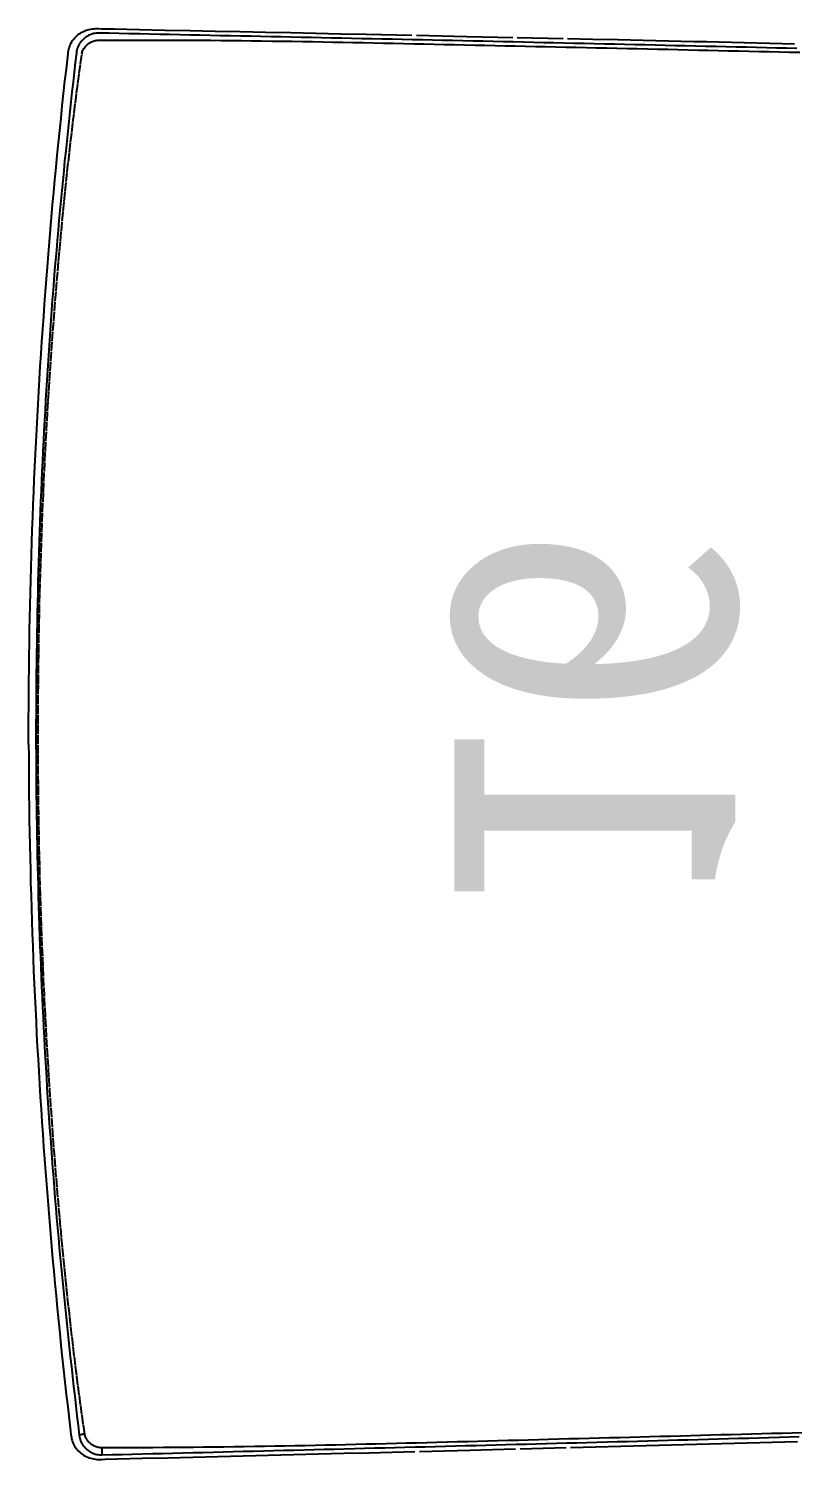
# Model space of a CAD drawing. Header units: millimetres. Extents: x 10479 to 135323, y 879012 to 965592.
# Drawn here: x 43283.6 to 43547.7, y 930307 to 930802.1 of the extents above; entities that cross this region are included whole.
import ezdxf

# ---------------------------------------------------------------- set-up
doc = ezdxf.new("R2010")
doc.units = ezdxf.units.MM
doc.linetypes.add('HIDDEN2', pattern=[4.7625, 3.175, -1.5875])
doc.layers.add('수입브랜드', color=90, linetype='Continuous')

# ---------------------------------------------------------------- blocks, each defined once
blk = doc.blocks.new('의자_회의용의자_스틸케이스_490410C')
at = {"layer": '수입브랜드', "linetype": 'HIDDEN2', "ltscale": 5}
blk.add_line((592.48, 147.55, 0), (592.51, 147.32, 0), dxfattribs=at)
for points in [[(346.44, 123.23), (342.07, 123.25), (337.7, 123.27), (333.34, 123.3), (328.97, 123.35), (324.6, 123.4), (320.23, 123.46), (315.86, 123.54), (311.49, 123.62), (307.13, 123.71), (302.76, 123.82), (298.4, 123.93), (294.03, 124.05), (289.67, 124.18), (285.31, 124.32), (280.95, 124.47), (276.59, 124.63), (272.24, 124.8), (267.89, 124.97), (263.53, 125.16), (259.18, 125.36), (254.83, 125.56), (250.49, 125.78), (246.14, 126), (241.8, 126.23), (237.46, 126.47), (233.12, 126.72), (228.78, 126.98), (224.45, 127.25), (220.12, 127.53), (215.79, 127.81), (211.47, 128.11), (207.15, 128.41), (202.83, 128.72), (198.51, 129.04), (194.2, 129.37), (189.89, 129.71), (185.58, 130.05), (181.27, 130.41), (176.97, 130.77), (172.68, 131.14), (168.38, 131.52), (164.09, 131.91), (159.8, 132.31), (155.52, 132.71), (151.24, 133.12), (146.96, 133.55), (142.69, 133.98), (138.42, 134.42), (134.16, 134.87), (129.9, 135.32), (125.65, 135.79), (121.4, 136.26), (117.15, 136.74), (112.91, 137.24), (108.68, 137.74), (107.62, 137.86), (107.09, 137.93), (106.56, 138), (106.03, 138.1), (105.51, 138.24), (105, 138.42), (104.5, 138.63), (104.02, 138.87), (103.55, 139.14), (103.09, 139.44), (102.65, 139.76), (102.23, 140.12), (101.83, 140.49), (101.46, 140.89), (101.11, 141.31), (100.78, 141.75), (100.48, 142.2), (100.2, 142.68), (99.95, 143.17), (99.72, 143.67), (99.53, 144.18), (99.36, 144.7), (99.22, 145.23), (99.11, 145.77), (99.03, 146.32), (98.98, 146.86), (98.96, 147.41), (98.97, 148.49), (99.01, 149.58), (99.12, 153.93), (99.33, 162.62), (99.54, 171.31), (99.76, 180.01), (99.97, 188.71), (100.19, 197.41), (100.4, 206.11), (100.62, 214.81), (100.84, 223.51), (101.06, 232.22), (101.28, 240.93), (101.73, 258.34), (101.95, 267.05), (102.18, 275.76), (102.62, 293.19), (103.07, 310.61), (103.3, 319.33), (103.52, 328.05), (103.75, 336.77), (103.99, 345.49), (104.22, 354.21), (104.34, 358.57), (104.46, 362.93), (104.58, 367.29), (104.7, 371.66), (104.83, 376.02), (104.95, 380.38), (105.07, 384.75), (105.2, 389.11)], [(100.51, 148.56), (100.6, 152.06), (100.69, 155.55), (100.78, 159.04), (100.87, 162.54), (100.96, 166.03), (101.05, 169.53), (101.14, 173.02), (101.22, 176.51), (101.31, 180), (101.4, 183.5), (101.49, 186.99), (101.58, 190.48), (101.67, 193.98), (101.76, 197.47), (101.84, 200.96), (101.93, 204.45), (102.02, 207.94), (102.11, 211.44), (102.2, 214.93), (102.29, 218.42), (102.38, 221.91), (102.46, 225.41), (102.55, 228.9), (102.64, 232.39), (102.73, 235.88), (102.82, 239.38), (102.91, 242.87), (103, 246.36), (103.09, 249.86), (103.18, 253.35), (103.27, 256.84), (103.36, 260.34), (103.45, 263.83), (103.54, 267.33), (103.63, 270.82), (103.72, 274.31), (103.81, 277.81), (103.9, 281.3), (104, 284.8), (104.09, 288.29), (104.18, 291.79), (104.27, 295.28), (104.37, 298.78), (104.46, 302.27), (104.55, 305.77), (104.64, 309.27), (104.74, 312.76), (104.83, 316.26), (104.93, 319.76), (105.02, 323.25), (105.11, 326.75), (105.21, 330.25), (105.3, 333.74), (105.4, 337.24), (105.49, 340.74), (105.59, 344.23), (105.68, 347.73), (105.78, 351.23), (105.88, 354.73), (105.97, 358.23), (106.07, 361.72), (106.17, 365.22), (106.26, 368.72), (106.36, 372.22), (106.46, 375.72), (106.55, 379.22), (106.65, 382.72), (106.75, 386.22), (106.85, 389.71)], [(346.44, 123.23), (350.81, 123.23), (355.18, 123.23), (359.55, 123.25), (363.92, 123.28), (368.29, 123.31), (372.66, 123.36), (377.03, 123.41), (381.4, 123.48), (385.76, 123.55), (390.13, 123.64), (394.49, 123.73), (398.86, 123.83), (403.22, 123.95), (407.58, 124.07), (411.94, 124.2), (416.3, 124.34), (420.65, 124.49), (425.01, 124.65), (429.36, 124.82), (433.71, 125), (438.06, 125.18), (442.41, 125.38), (446.76, 125.59), (451.1, 125.8), (455.44, 126.02), (459.78, 126.26), (464.12, 126.5), (468.45, 126.75), (472.78, 127.01), (477.11, 127.27), (481.44, 127.55), (485.76, 127.84), (490.08, 128.13), (494.4, 128.43), (498.71, 128.74), (503.03, 129.06), (507.33, 129.39), (511.64, 129.73), (515.94, 130.07), (520.24, 130.42), (524.54, 130.79), (528.83, 131.16), (533.12, 131.54), (537.41, 131.92), (541.69, 132.32), (545.97, 132.72), (550.24, 133.14), (554.51, 133.56), (558.77, 133.99), (563.03, 134.43), (567.29, 134.88), (571.54, 135.33), (575.79, 135.8), (580.03, 136.27), (584.26, 136.76), (585.32, 136.88), (585.85, 136.94), (586.38, 137.01), (586.91, 137.11), (587.43, 137.25), (587.94, 137.42), (588.44, 137.63), (588.93, 137.87), (589.4, 138.13), (589.86, 138.43), (590.3, 138.76), (590.72, 139.11), (591.12, 139.48), (591.5, 139.88), (591.85, 140.29), (592.18, 140.73), (592.49, 141.19), (592.77, 141.66), (593.02, 142.15), (593.25, 142.65), (593.44, 143.16), (593.61, 143.68), (593.75, 144.21), (593.87, 144.75), (593.95, 145.3), (594, 145.84), (594.02, 146.38), (594.02, 147.47), (593.99, 148.56), (593.89, 152.9), (593.72, 161.6), (593.54, 170.29), (593.36, 178.99), (593.18, 187.69), (593, 196.39), (592.82, 205.09), (592.64, 213.8), (592.46, 222.5), (592.27, 231.21), (592.09, 239.91), (591.71, 257.33), (591.52, 266.04), (591.34, 274.75), (590.96, 292.18), (590.59, 309.61), (590.4, 318.33), (590.21, 327.04), (590.01, 335.76), (589.82, 344.49), (589.62, 353.21), (589.52, 357.57), (589.41, 361.93), (589.31, 366.29), (589.21, 370.66), (589.1, 375.02), (589, 379.38), (588.89, 383.75), (588.78, 388.11)], [(587.13, 388.82), (587.22, 385.32), (587.3, 381.82), (587.38, 378.32), (587.47, 374.82), (587.55, 371.32), (587.63, 367.82), (587.71, 364.32), (587.8, 360.82), (587.88, 357.32), (587.96, 353.82), (588.04, 350.32), (588.12, 346.82), (588.21, 343.32), (588.29, 339.82), (588.37, 336.32), (588.45, 332.82), (588.53, 329.32), (588.61, 325.81), (588.69, 322.31), (588.77, 318.81), (588.85, 315.31), (588.93, 311.81), (589.01, 308.32), (589.09, 304.82), (589.16, 301.32), (589.24, 297.82), (589.32, 294.32), (589.4, 290.83), (589.48, 287.33), (589.55, 283.83), (589.63, 280.34), (589.71, 276.84), (589.78, 273.35), (589.86, 269.85), (589.94, 266.36), (590.01, 262.86), (590.09, 259.37), (590.17, 255.87), (590.24, 252.38), (590.32, 248.88), (590.39, 245.39), (590.47, 241.89), (590.54, 238.4), (590.62, 234.9), (590.69, 231.41), (590.77, 227.92), (590.84, 224.42), (590.92, 220.93), (590.99, 217.43), (591.06, 213.94), (591.14, 210.45), (591.21, 206.95), (591.29, 203.46), (591.36, 199.97), (591.43, 196.47), (591.51, 192.98), (591.58, 189.49), (591.66, 185.99), (591.73, 182.5), (591.8, 179), (591.88, 175.51), (591.95, 172.01), (592.03, 168.52), (592.1, 165.03), (592.18, 161.53), (592.25, 158.03), (592.33, 154.54), (592.4, 151.04), (592.48, 147.55)], [(108.16, 390.77), (108.07, 387.26), (107.97, 383.75), (107.88, 380.24), (107.78, 376.72), (107.69, 373.21), (107.59, 369.7), (107.5, 366.18), (107.41, 362.67), (107.31, 359.16), (107.22, 355.65), (107.13, 352.14), (107.03, 348.63), (106.94, 345.12), (106.85, 341.6), (106.76, 338.09), (106.66, 334.58), (106.57, 331.07), (106.48, 327.56), (106.38, 324.05), (106.29, 320.54), (106.2, 317.03), (106.11, 313.53), (106.02, 310.02), (105.92, 306.51), (105.83, 303), (105.74, 299.49), (105.65, 295.98), (105.55, 292.47), (105.46, 288.97), (105.37, 285.46), (105.28, 281.95), (105.18, 278.44), (105.09, 274.93), (105, 271.43), (104.91, 267.92), (104.82, 264.41), (104.72, 260.91), (104.63, 257.4), (104.54, 253.89), (104.45, 250.39), (104.36, 246.88), (104.27, 243.37), (104.19, 239.87), (104.1, 236.36), (104.02, 232.85), (103.94, 229.35), (103.86, 225.84), (103.78, 222.33), (103.71, 218.83), (103.64, 215.32), (103.57, 211.81), (103.51, 208.31), (103.44, 204.8), (103.38, 201.29), (103.33, 197.79), (103.28, 194.28), (103.23, 190.77), (103.19, 187.26), (103.15, 183.75), (103.12, 180.24), (103.09, 176.74), (103.06, 173.22), (103.03, 169.71), (103.01, 166.2), (103, 162.69), (102.98, 159.18), (102.97, 155.66), (102.96, 152.15), (102.96, 148.64)], [(590.03, 147.63), (590.04, 151.15), (590.05, 154.66), (590.06, 158.18), (590.06, 161.69), (590.06, 165.2), (590.06, 168.72), (590.05, 172.23), (590.03, 175.74), (590.01, 179.25), (589.99, 182.76), (589.97, 186.27), (589.94, 189.78), (589.9, 193.29), (589.86, 196.8), (589.82, 200.3), (589.78, 203.81), (589.73, 207.32), (589.68, 210.83), (589.63, 214.34), (589.57, 217.84), (589.51, 221.35), (589.45, 224.86), (589.38, 228.37), (589.32, 231.88), (589.25, 235.38), (589.18, 238.89), (589.11, 242.4), (589.03, 245.91), (588.96, 249.41), (588.88, 252.92), (588.81, 256.43), (588.73, 259.94), (588.65, 263.45), (588.57, 266.95), (588.5, 270.46), (588.42, 273.97), (588.34, 277.48), (588.26, 280.99), (588.18, 284.5), (588.1, 288.01), (588.02, 291.52), (587.95, 295.03), (587.87, 298.54), (587.79, 302.05), (587.71, 305.56), (587.64, 309.07), (587.56, 312.58), (587.48, 316.09), (587.4, 319.61), (587.33, 323.12), (587.25, 326.63), (587.17, 330.15), (587.09, 333.66), (587.01, 337.17), (586.93, 340.69), (586.86, 344.2), (586.78, 347.72), (586.7, 351.23), (586.62, 354.74), (586.54, 358.26), (586.46, 361.77), (586.38, 365.28), (586.31, 368.79), (586.23, 372.31), (586.15, 375.82), (586.07, 379.33), (585.99, 382.85), (585.9, 386.36), (585.82, 389.87)], [(107.27, 140.75), (106.79, 140.81), (106.32, 140.91), (105.86, 141.04), (105.41, 141.2), (104.97, 141.38), (104.54, 141.6), (104.14, 141.84), (103.74, 142.11), (103.37, 142.4), (103.01, 142.72), (102.68, 143.05), (102.36, 143.4), (102.07, 143.77), (101.8, 144.16), (101.55, 144.56), (101.33, 144.97), (101.13, 145.4), (100.96, 145.83), (100.82, 146.28), (100.7, 146.73), (100.61, 147.18), (100.55, 147.64), (100.51, 148.1), (100.51, 148.56)], [(102.96, 148.64), (102.97, 148.29), (103, 147.95), (103.05, 147.61), (103.11, 147.27), (103.2, 146.93), (103.31, 146.6), (103.43, 146.27), (103.57, 145.95), (103.73, 145.63), (103.91, 145.33), (104.1, 145.03), (104.31, 144.75), (104.53, 144.48), (104.77, 144.22), (105.02, 143.98), (105.28, 143.75), (105.56, 143.54), (105.84, 143.34), (106.14, 143.17), (106.44, 143.01), (106.76, 142.88), (107.08, 142.77), (107.41, 142.68), (107.74, 142.62)], [(585.23, 141.64), (585.56, 141.7), (585.88, 141.78), (586.2, 141.89), (586.52, 142.02), (586.83, 142.18), (587.12, 142.35), (587.41, 142.54), (587.69, 142.75), (587.95, 142.98), (588.2, 143.22), (588.44, 143.48), (588.67, 143.75), (588.87, 144.03), (589.07, 144.33), (589.24, 144.63), (589.4, 144.94), (589.55, 145.26), (589.67, 145.59), (589.78, 145.92), (589.87, 146.26), (589.94, 146.6), (589.99, 146.94), (590.02, 147.29), (590.03, 147.63)], [(592.48, 147.55), (592.47, 147.08), (592.44, 146.62), (592.37, 146.16), (592.28, 145.71), (592.16, 145.26), (592.01, 144.81), (591.84, 144.38), (591.64, 143.96), (591.42, 143.55), (591.17, 143.15), (590.9, 142.76), (590.61, 142.4), (590.29, 142.05), (589.95, 141.71), (589.6, 141.4), (589.22, 141.11), (588.83, 140.85), (588.41, 140.6), (587.99, 140.39), (587.55, 140.2), (587.09, 140.04), (586.63, 139.92), (586.16, 139.82), (585.69, 139.76)], [(585.69, 139.76), (582.3, 139.37), (578.91, 138.98), (575.51, 138.6), (572.12, 138.22), (568.71, 137.85), (565.31, 137.48), (561.9, 137.11), (558.49, 136.75), (555.08, 136.39), (551.66, 136.04), (548.24, 135.69), (544.81, 135.35), (541.39, 135.01), (537.96, 134.68), (534.53, 134.35), (531.09, 134.03), (527.65, 133.72), (524.21, 133.41), (520.76, 133.11), (517.31, 132.81), (513.86, 132.52), (510.41, 132.23), (506.95, 131.96), (503.49, 131.68), (500.03, 131.42), (496.57, 131.16), (493.1, 130.9), (489.63, 130.65), (486.16, 130.41), (482.69, 130.18), (479.21, 129.95), (475.74, 129.72), (472.26, 129.51), (468.78, 129.29), (465.3, 129.09), (461.81, 128.89), (458.33, 128.7), (454.84, 128.51), (451.35, 128.33), (447.86, 128.15), (444.37, 127.99), (440.88, 127.82), (437.39, 127.67), (433.89, 127.52), (430.4, 127.37), (426.9, 127.24), (423.4, 127.1), (419.91, 126.98), (416.41, 126.86), (412.91, 126.75), (409.41, 126.64), (405.91, 126.54), (402.41, 126.44), (398.91, 126.36), (395.41, 126.27), (391.91, 126.2), (388.4, 126.13), (384.9, 126.06), (381.4, 126.01), (377.9, 125.96), (374.4, 125.91), (370.9, 125.87), (367.4, 125.84), (363.9, 125.81), (360.4, 125.79), (356.9, 125.78), (353.4, 125.77), (349.9, 125.77), (346.4, 125.77), (342.9, 125.78), (339.4, 125.8), (335.91, 125.82), (332.41, 125.85), (328.91, 125.88), (325.41, 125.93), (321.92, 125.97), (318.42, 126.03), (314.92, 126.09), (311.42, 126.15), (307.93, 126.22), (304.43, 126.3), (300.93, 126.39), (297.43, 126.48), (293.94, 126.57), (290.44, 126.68), (286.94, 126.79), (283.45, 126.9), (279.95, 127.02), (276.45, 127.15), (272.96, 127.28), (269.46, 127.42), (265.97, 127.57), (262.48, 127.72), (258.99, 127.88), (255.49, 128.04), (252, 128.21), (248.51, 128.39), (245.03, 128.57), (241.54, 128.76), (238.05, 128.96), (234.57, 129.16), (231.09, 129.37), (227.61, 129.58), (224.13, 129.8), (220.65, 130.03), (217.17, 130.26), (213.7, 130.49), (210.23, 130.74), (206.76, 130.99), (203.29, 131.25), (199.82, 131.51), (196.36, 131.78), (192.89, 132.05), (189.43, 132.33), (185.98, 132.62), (182.52, 132.91), (179.07, 133.21), (175.62, 133.51), (172.17, 133.83), (168.73, 134.14), (165.29, 134.47), (161.85, 134.79), (158.42, 135.13), (154.99, 135.47), (151.56, 135.82), (148.13, 136.17), (144.71, 136.52), (141.29, 136.88), (137.87, 137.25), (134.46, 137.62), (131.05, 138), (127.64, 138.38), (124.24, 138.76), (120.84, 139.15), (117.44, 139.55), (114.05, 139.94), (110.65, 140.34), (107.27, 140.75)]]:
    blk.add_lwpolyline(points, dxfattribs=at)
at = {"layer": '수입브랜드', "linetype": 'HIDDEN2'}
blk.add_lwpolyline([(107.74, 142.62), (111.11, 142.14), (114.49, 141.67), (117.87, 141.2), (121.26, 140.75), (124.65, 140.3), (128.04, 139.86), (131.44, 139.43), (134.83, 139.02), (138.24, 138.6), (141.64, 138.2), (145.05, 137.81), (148.46, 137.42), (151.88, 137.05), (155.3, 136.68), (158.72, 136.32), (162.15, 135.96), (165.58, 135.62), (169.01, 135.28), (172.45, 134.95), (175.89, 134.62), (179.33, 134.3), (182.77, 133.99), (186.22, 133.68), (189.67, 133.38), (193.12, 133.08), (196.58, 132.79), (200.03, 132.51), (203.49, 132.24), (206.95, 131.97), (210.42, 131.7), (213.88, 131.45), (217.35, 131.2), (220.82, 130.95), (224.29, 130.72), (227.77, 130.49), (231.24, 130.26), (234.72, 130.05), (238.2, 129.84), (241.68, 129.63), (245.16, 129.43), (248.64, 129.24), (252.13, 129.06), (255.61, 128.88), (259.1, 128.71), (262.58, 128.54), (266.07, 128.38), (269.56, 128.23), (273.05, 128.09), (276.54, 127.95), (280.03, 127.81), (283.52, 127.69), (287.02, 127.57), (290.51, 127.45), (294, 127.35), (297.49, 127.25), (300.99, 127.15), (304.48, 127.06), (307.97, 126.98), (311.47, 126.91), (314.96, 126.84), (318.45, 126.78), (321.95, 126.72), (325.44, 126.67), (328.93, 126.63), (332.43, 126.59), (335.92, 126.57), (339.41, 126.54), (342.91, 126.52), (346.4, 126.51), (349.9, 126.51), (353.39, 126.51), (356.89, 126.52), (360.38, 126.54), (363.88, 126.56), (367.37, 126.59), (370.87, 126.62), (374.37, 126.66), (377.86, 126.71), (381.36, 126.76), (384.86, 126.82), (388.36, 126.89), (391.85, 126.96), (395.35, 127.04), (398.85, 127.13), (402.34, 127.22), (405.84, 127.32), (409.33, 127.43), (412.83, 127.54), (416.32, 127.66), (419.82, 127.78), (423.31, 127.91), (426.8, 128.05), (430.29, 128.2), (433.78, 128.35), (437.27, 128.5), (440.76, 128.67), (444.25, 128.84), (447.73, 129.02), (451.22, 129.2), (454.7, 129.39), (458.18, 129.59), (461.66, 129.79), (465.14, 130), (468.61, 130.21), (472.09, 130.44), (475.56, 130.67), (479.03, 130.9), (482.5, 131.14), (485.97, 131.39), (489.43, 131.65), (492.89, 131.91), (496.35, 132.18), (499.81, 132.45), (503.26, 132.73), (506.72, 133.02), (510.17, 133.31), (513.61, 133.61), (517.06, 133.92), (520.5, 134.23), (523.93, 134.55), (527.37, 134.87), (530.8, 135.21), (534.23, 135.55), (537.65, 135.89), (541.07, 136.25), (544.49, 136.61), (547.9, 136.98), (551.31, 137.36), (554.72, 137.75), (558.12, 138.14), (561.52, 138.55), (564.92, 138.96), (568.31, 139.38), (571.7, 139.82), (575.09, 140.26), (578.47, 140.71), (581.85, 141.17), (585.23, 141.64)], dxfattribs=at)
at = {"layer": '수입브랜드', "linetype": 'HIDDEN2', "ltscale": 5, "extrusion": (0, 0, -1)}
for centre, major_axis, ratio, start_param, end_param in [((102.6, 148.5, 0), (-2.1, 0.05), 0.071083, 0.063744, 1.738921), ((107.27, 142.61, 0), (0.25, 2.08), 0.220986, 1.540578, 2.650768)]:
    blk.add_ellipse(centre, major_axis=major_axis, ratio=ratio, start_param=start_param, end_param=end_param, dxfattribs=at)
at = {"layer": '수입브랜드'}
blk.add_text('16', height=100, dxfattribs=at).set_placement((286.63, 270.46))

msp = doc.modelspace()

# ---------------------------------------------------------------- block references
at = {"layer": '수입브랜드', "xscale": -1, "rotation": 270}
msp.add_blockref('의자_회의용의자_스틸케이스_490410C', (43160.37, 930208.07, 0), dxfattribs=at)

doc.saveas('drawing.dxf')
